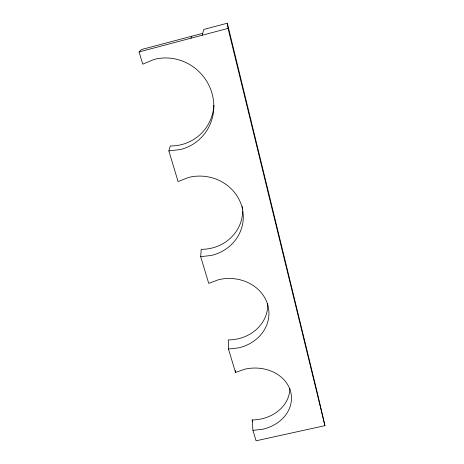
<?xml version="1.0" encoding="UTF-8"?>
<svg xmlns="http://www.w3.org/2000/svg" width="464" height="464" viewBox="0 0 464 464"><rect width="100%" height="100%" fill="white"/><g stroke="black" fill="none" stroke-linecap="round" stroke-linejoin="round"><path stroke-width="0.7" d="M267.699 303.404A39.167 34.609 -2 0 1 228.271 339.915L228.474 349.027L238.629 347.867A40.159 35.276 -2.1 0 0 267.682 304.639A40.159 35.276 -2.1 0 0 218.637 279.688L208.713 283.353L200.686 256.679L201.185 249.336A41.917 39.37 6.5 0 0 242.672 211.224M202.205 35.229L203.795 29.435L227.325 23.2L317.573 393.779L324.928 425.656L256.087 440.8L252.944 430.348L252.196 419.926A36.818 30.612 -4.6 0 0 289.832 388.501M200.686 256.679L211.526 255.42A43.048 40.269 6.1 0 0 241.744 206.213A43.048 40.269 6.1 0 0 188.657 177.428L178.083 181.563L168.861 150.916L170.265 145.957A46.035 44.242 49 0 0 213.904 105.276M190.942 38.205L191.794 36.221M168.861 150.916L180.479 149.536A47.334 45.472 47.3 0 0 211.897 92.974A47.334 45.472 47.3 0 0 154.06 59.438L142.755 64.16L139.072 51.922L141.433 49.544L202.727 33.327M228.474 349.027L235.521 372.447L244.876 369.176A37.694 31.111 -4.6 0 1 290.441 390.978A37.694 31.111 -4.6 0 1 262.496 429.281L252.944 430.348M139.072 51.922L228.056 28.397L227.325 23.2M252.196 419.926L252.607 421.3M228.056 28.397L324.928 425.656M235.445 370.411L235.521 372.447M242.452 206.422A41.917 39.37 6.5 0 1 242.655 209.177"/></g></svg>
